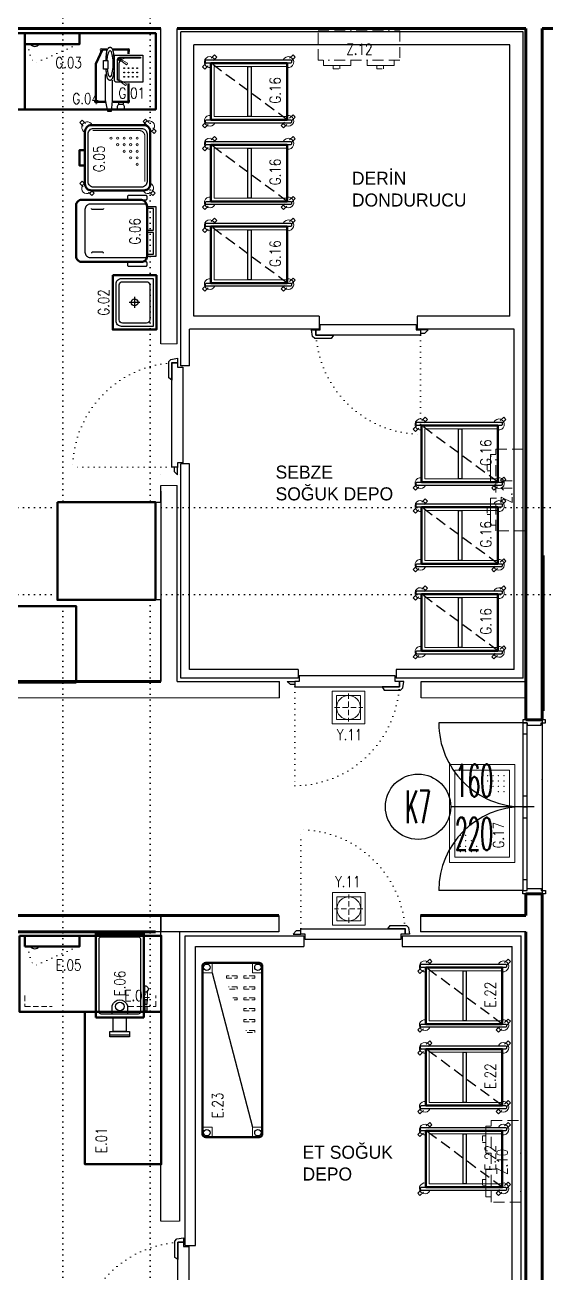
# Model space of a CAD drawing. Extents: x -228812 to 45006, y -308075 to -42938.
# Drawn here: x 30993 to 31471, y -46350 to -45203 of the extents above; entities that cross this region are included whole.
import ezdxf
from ezdxf.enums import TextEntityAlignment as Align

# ---------------------------------------------------------------- set-up
doc = ezdxf.new("R2010")
doc.units = 0
doc.header["$LTSCALE"] = 20
for name, pattern in [('( Hidden )', [0.375, 0.25, -0.125]), ('BORDER', [1.75, 0.5, -0.25, 0.5, -0.25, 0, -0.25]), ('DASHED', [0.75, 0.5, -0.25]), ('DASHED2', [0.375, 0.25, -0.125]), ('DOT', [0.25, 0, -0.25]), ('HIDDEN', [0.375, 0.25, -0.125])]:
    doc.linetypes.add(name, pattern=pattern)
doc.layers.get('0').update_dxf_attribs({"linetype": 'CONTINUOUS', "lineweight": 15})
doc.layers.get('DEFPOINTS').update_dxf_attribs({"linetype": 'CONTINUOUS'})
for name, color, linetype, lineweight in [('-DWG_ANA', 7, 'CONTINUOUS', 50), ('-DWG_DETAY1', 7, 'CONTINUOUS', 25), ('-DWG_DETAY2', 7, 'CONTINUOUS', 15), ('-DWG_DETAY4', 7, 'DOT', 18), ('-dwg_sdepo', 7, 'BORDER', 9), ('DUVAR', 7, 'CONTINUOUS', 60), ('kapi-acilis', 43, 'DOT', 15), ('KOLON', 7, 'CONTINUOUS', 50), ('NO', 7, 'CONTINUOUS', 30), ('PLAN', 253, 'CONTINUOUS', 15), ('s-depo', 140, 'CONTINUOUS', 25), ('yerizg-a', 7, 'CONTINUOUS', 15), ('yerizg-b', 7, 'CONTINUOUS', 9)]:
    doc.layers.add(name, color=color, linetype=linetype, lineweight=lineweight)
for name, color, linetype in [('BL-E', 32, 'CONTINUOUS'), ('BL-G', 102, 'CONTINUOUS'), ('BL-Y', 144, 'CONTINUOUS'), ('BL-Z', 117, 'CONTINUOUS'), ('KAPILAR', 5, 'CONTINUOUS'), ('KIRIS', 9, 'DOT'), ('SDNO', 7, 'CONTINUOUS'), ('YAZI_BLM_1', 7, 'CONTINUOUS'), ('YRNO', 7, 'CONTINUOUS')]:
    doc.layers.add(name, color=color, linetype=linetype)
doc.styles.add('BLM_YAZI', font='stylu.ttf', dxfattribs={"width": 0.8})
doc.styles.add('OLC-50', font='romans.shx', dxfattribs={"width": 0.5, "height": 0.15})
doc.styles.add('ROMANS', font='romans.shx', dxfattribs={"width": 0.8})

# ---------------------------------------------------------------- blocks, each defined once
blk = doc.blocks.new('*U683')
at = {"color": 0}
for p, q in [((-157, 18), (-157, 95)), ((-3, 18), (-3, 95)), ((-147, 18), (-147, 14)), ((-90.1, 18), (-90.1, 14)), ((-70, 18), (-70, 14)), ((-13.1, 18), (-13.1, 14)), ((-80, 7.5), (-80, 7.5))]:
    blk.add_line(p, q, dxfattribs=at)
at = {"color": 0, "linetype": 'DOT', "ltscale": 20}
blk.add_line((-155, 0), (-5, 0), dxfattribs=at)
at = {"color": 16}
blk.add_lwpolyline([(-80, 7.5), (-80, 84)], dxfattribs=at)
at = {"color": 0, "lineweight": -3}
for points in [[(-160, 15), (-160, 18), (-157, 18), (-157, 14), (-155, 14), (-155, 1), (-157, 1), (-157, -3), (-160, -3), (-160, 0)], [(0, 15), (0, 18), (-3, 18), (-3, 14), (-5, 14), (-5, 1), (-3, 1), (-3, -3), (0, -3), (0, 0)]]:
    blk.add_lwpolyline(points, dxfattribs=at)
at = {"color": 0}
for points in [[(-157, 18), (-157, 14), (-80, 14), (-80, 18)], [(-80, 18), (-80, 14), (-3, 14), (-3, 18)]]:
    blk.add_lwpolyline(points, close=True, dxfattribs=at)
at = {"color": 16}
blk.add_circle((-80, 114), 30, dxfattribs=at)
at = {"color": 0}
for centre, start, end in [((-157, 18), 0, 90), ((-3, 18), 90, 180)]:
    blk.add_arc(centre, 77, start, end, dxfattribs=at)
at = {"color": 16, "style": 'OLC-50', "width": 0.45}
blk.add_attdef('POZ', text='', height=30, rotation=270, dxfattribs=at).set_placement((-80, 114), align=Align.MIDDLE_CENTER)
blk.add_attdef('YUK', text='', height=30, rotation=270, dxfattribs=at).set_placement((-90, 80), align=Align.TOP_LEFT)
blk.add_attdef('GEN', text='', height=30, rotation=270, dxfattribs=at).set_placement((-80, 80), align=Align.BOTTOM_LEFT)
at = {"style": 'OLC-50', "width": 0.5, "flags": 1}
for tag, p in [('KABLOK', (-188.3, -83.8)), ('KAMAHKOD', (-83.9, -83.8)), ('KAMAHNO', (-195.2, -120.6)), ('KAMAHAD', (-79.6, -120)), ('DUVKA', (-188.6, -156)), ('KARENK', (-82.6, -154.8)), ('KASAMAL', (-83.9, -189.6)), ('KATIP', (-188.1, -194)), ('KAMAL', (-188.7, -233)), ('KASARENK', (-83.5, -229)), ('MENFEZ', (-190, -268.9)), ('YANGIN', (-84.2, -266.9)), ('ACILYON', (-192.7, -303.5)), ('CEKIT', (-86.3, -303.2)), ('CARPTEK', (-195, -337.4)), ('FOTOSEL', (-86.8, -337.1)), ('PBAR', (-193.2, -371.1)), ('KONTROL', (-87, -371.1))]:
    blk.add_attdef(tag, p, '', height=30, dxfattribs=at)
blk = doc.blocks.new('KOLON90')
at = {"layer": 'KOLON', "color": 4}
blk.add_lwpolyline([(-45, 45), (45, 45), (45, -45), (-45, -45)], close=True, dxfattribs=at)
blk = doc.blocks.new('1CN-COP240')
at = {"layer": '-DWG_ANA', "color": 0, "linetype": 'Continuous'}
blk.add_lwpolyline([(-24, -73), (23, -73, 0.414214), (28, -68), (28, -13, 0.414214), (23, -8), (-23, -8, 0.375011), (-29, -13), (-29, -68, 0.414214)], format="xyb", close=True, dxfattribs=at)
at = {"layer": '-DWG_DETAY1', "color": 0, "linetype": 'Continuous'}
blk.add_lwpolyline([(-23, -8), (-23, 0), (23, 0), (23, -8), (21, -8), (21, -2), (1, -2), (1, -8), (-1, -8), (-1, -2), (-21, -2), (-21, -8)], dxfattribs=at)
for points in [[(-29, -25), (-29, -9, 0.414214), (-30, -8), (-32, -8, 0.414214), (-33, -9), (-33, -25, 0.414214), (-32, -26), (-30, -26, 0.414214)], [(-20, -65), (19, -65, 0.414214), (24, -60), (24, -9, 0.414214), (23, -8), (-23.1, -8, 0.346089), (-25, -9.4), (-25, -60, 0.414214)], [(32, -25), (32, -9, 0.414214), (31, -8), (29, -8, 0.414214), (28, -9), (28, -25, 0.414214), (29, -26), (31, -26, 0.414214)]]:
    blk.add_lwpolyline(points, format="xyb", close=True, dxfattribs=at)
for points in [[(-21, -48), (-21, -48, -0.414214), (-20, -49), (-20, -58, -0.414214), (-21, -59), (-21, -59)], [(20, -48), (20, -48, 0.414214), (19, -49), (19, -58, 0.414214), (20, -59), (20, -59)]]:
    blk.add_lwpolyline(points, format="xyb", dxfattribs=at)
at = {"layer": 'NO', "linetype": 'Continuous', "style": 'ROMANS', "width": 0.8}
blk.add_attdef('NO', text='', height=10, dxfattribs=at).set_placement((0, -19), align=Align.MIDDLE)
blk = doc.blocks.new('ASB100')
at = {"layer": '-DWG_ANA', "color": 0}
blk.add_lwpolyline([(6, 0), (54, 0, -0.414214), (60, -6), (60, -54, -0.414214), (54, -60), (6, -60, -0.414214), (0, -54), (0, -6, -0.414214)], format="xyb", close=True, dxfattribs=at)
at = {"layer": '-DWG_ANA', "color": 0, "linetype": 'Continuous'}
blk.add_lwpolyline([(23, -60), (23, -65), (37, -65), (37, -60)], dxfattribs=at)
at = {"layer": '-DWG_DETAY1', "color": 0}
blk.add_lwpolyline([(8, -3), (52, -3, -0.414214), (57, -8), (57, -52, -0.414214), (52, -57), (8, -57, -0.414214), (3, -52), (3, -8, -0.414214)], format="xyb", close=True, dxfattribs=at)
at = {"layer": '-DWG_DETAY1', "color": 0, "linetype": 'Continuous', "const_width": 1}
blk.add_lwpolyline([(5, -53), (5, -10, -0.414214), (10, -5), (52, -5)], format="xyb", dxfattribs=at)
at = {"layer": '-DWG_DETAY2', "color": 0, "linetype": 'HIDDEN'}
for points in [[(2.4, 2.4), (5.5, 5.5), (7.6, 3.4), (4.5, 0.2)], [(59.4, 1.4), (62.5, 4.5), (64.6, 2.4), (61.5, -0.8)], [(-2.4, -1.4), (-5.5, -4.5), (-3.4, -6.6), (-0.2, -3.5)], [(59.4, -54.6), (62.5, -51.5), (64.6, -53.6), (61.5, -56.8)], [(-1.4, -59.4), (-4.5, -62.5), (-2.4, -64.6), (0.8, -61.5)], [(54.6, -59.4), (51.5, -62.5), (53.6, -64.6), (56.8, -61.5)]]:
    blk.add_lwpolyline(points, dxfattribs=at)
at = {"layer": '-DWG_DETAY2', "color": 0}
for centre in [(12, -12), (18, -12), (24, -12), (30, -12), (36, -12), (12, -18), (18, -18), (24, -18), (30, -18), (12, -24), (12, -30), (18, -24), (18, -30), (24, -24), (12, -36)]:
    blk.add_circle(centre, 1, dxfattribs=at)
for centre, start, end in [((1, -1), 23.5782, 246.4218), ((58, -2), 293.5782, 156.4218), ((2, -58), 113.5782, 336.4218), ((58, -58), 203.5782, 66.4218)]:
    blk.add_arc(centre, 5, start, end, dxfattribs=at)
at = {"layer": 'NO', "linetype": 'Continuous', "style": 'ROMANS', "width": 0.8}
blk.add_attdef('NO', text='', height=10, dxfattribs=at).set_placement((31, -47), align=Align.MIDDLE)
blk = doc.blocks.new('ESS-300VER')
at = {"layer": '-DWG_ANA', "color": 0}
for points in [[(9, -48), (0, -48), (0, -13), (6, 0), (10, 0)], [(16, 0), (30, 0), (30, -4)], [(30, -31), (30, -48), (16, -48)]]:
    blk.add_lwpolyline(points, dxfattribs=at)
at = {"layer": '-DWG_DETAY1', "color": 0}
for points in [[(11, -18), (7, -18), (7, -10), (11, -10), (11, -18)], [(15, -28), (15, -47), (14, -57), (11, -57), (9, -46), (9, -23)], [(21, -50), (21, -48), (25, -48), (25, -50)]]:
    blk.add_lwpolyline(points, dxfattribs=at)
for points in [[(17, -28), (17, -5), (43, -5), (43, -30), (19, -30, -0.414214)], [(41, -8), (27, -8, 0.414214), (21, -14), (21, -28), (20, -28), (20, -9, -0.414214), (22, -7), (41, -7)], [(22, -50), (24, -50, -0.414214), (26, -52), (26, -55), (20, -55), (20, -52, -0.414214)]]:
    blk.add_lwpolyline(points, format="xyb", close=True, dxfattribs=at)
for centre in [(26, -17), (26, -21), (30, -17), (30, -21), (34, -17), (34, -21), (38, -17), (38, -21), (26, -25), (30, -25), (34, -25), (38, -25)]:
    blk.add_circle(centre, 0.308, dxfattribs=at)
blk.add_ellipse((13, -13), major_axis=(0, -12), ratio=0.25, start_param=5.142164, end_param=10.742894, dxfattribs=at)
blk.add_open_spline([(9.1, -18), (9.2, -18.5), (9.2, -18.9), (9.4, -20.7), (9.5, -21.9), (9.8, -23.6), (9.9, -24.2), (10.2, -25.1), (10.3, -25.5), (10.5, -26.1), (10.6, -26.3), (10.8, -26.8), (11, -26.9), (11.3, -27.3), (11.4, -27.4), (11.8, -27.7), (12, -27.8), (12.5, -28), (12.7, -28), (13, -28), (13.3, -28), (13.5, -28), (14, -27.8), (14.1, -27.7), (14.5, -27.5), (14.6, -27.4), (14.8, -27.2), (14.9, -27.1), (15.2, -26.7), (15.3, -26.5), (15.5, -26), (15.6, -25.7), (15.8, -25.2), (15.9, -24.9), (16.1, -24), (16.3, -23.3), (16.5, -21.6), (16.6, -20.7), (16.8, -18.7), (16.9, -17.7), (17, -14.2), (17, -11.6), (16.8, -7.8), (16.7, -6.4), (16.5, -4.1), (16.4, -3.2), (16.1, -1.8), (16, -1.3), (15.7, -0.5), (15.6, -0.2), (15.4, 0.3), (15.3, 0.5), (15, 0.9), (14.9, 1.1), (14.6, 1.4), (14.4, 1.6), (14, 1.8), (13.8, 1.9), (13.3, 2), (13, 2.1), (12.5, 2), (12.3, 1.9), (11.9, 1.7), (11.7, 1.6), (11.4, 1.4), (11.3, 1.3), (11, 0.9), (10.8, 0.7), (10.6, 0.3), (10.5, 0.1), (10.3, -0.4), (10.2, -0.6), (10, -1.4), (9.9, -2), (9.6, -3.3), (9.5, -4), (9.3, -6.3), (9.1, -8), (9.1, -9.8), (9.1, -9.9), (9.1, -10)], degree=3, knots=[5.095734, 5.095734, 5.095734, 5.095734, 5.210079, 5.210079, 5.545414, 5.545414, 5.749238, 5.749238, 5.905712, 5.905712, 6.018518, 6.018518, 6.106196, 6.106196, 6.174116, 6.174116, 6.22879, 6.22879, 6.283185, 6.283185, 6.283185, 6.334115, 6.334115, 6.385044, 6.385044, 6.435974, 6.435974, 6.486903, 6.486903, 6.599967, 6.599967, 6.713031, 6.713031, 6.826094, 6.826094, 7.077907, 7.077907, 7.32972, 7.32972, 7.581533, 7.581533, 8.140644, 8.140644, 8.483877, 8.483877, 8.759659, 8.759659, 8.94931, 8.94931, 9.087999, 9.087999, 9.191609, 9.191609, 9.272323, 9.272323, 9.334791, 9.334791, 9.387187, 9.387187, 9.439582, 9.439582, 9.491978, 9.491978, 9.544373, 9.544373, 9.596769, 9.596769, 9.697566, 9.697566, 9.798363, 9.798363, 9.899159, 9.899159, 10.119007, 10.119007, 10.338855, 10.338855, 10.748392, 10.748392, 10.768972, 10.768972, 10.768972, 10.768972], dxfattribs=at)
at = {"layer": '-DWG_DETAY2', "color": 0}
for points in [[(24, -9.4, 4.477764), (23.3, -10.5)], [(23, -8.8, 1.460241), (22.4, -9.7)], [(22.7, -8.7, 0.419508), (22.1, -9.4), (28.1, -14.1, 0.208017), (29.1, -12.5), (22.7, -8.7)], [(21.7, -27.7, 0.419508), (21.1, -28.4), (27.1, -33.1, 0.208017), (28.1, -31.5), (21.7, -27.7)]]:
    blk.add_lwpolyline(points, format="xyb", dxfattribs=at)
for centre, start, end in [((5.5, -0.5), 19.4649, 250.5351), ((29.5, -0.5), 289.4649, 160.5351), ((0.5, -47.5), 109.4649, 340.5351), ((29.5, -47.5), 199.4649, 70.5351)]:
    blk.add_arc(centre, 1.57, start, end, dxfattribs=at)
at = {"layer": 'NO', "linetype": 'Continuous', "style": 'ROMANS', "width": 0.8}
blk.add_attdef('NO', text='', height=10, dxfattribs=at).set_placement((49, -45), align=Align.MIDDLE)
blk = doc.blocks.new('RBS100')
at = {"layer": '-DWG_ANA', "color": 0}
blk.add_lwpolyline([(0, -10), (0, 0), (0, 0), (50, 0), (50, -10), (0, -10)], close=True, dxfattribs=at)
at = {"layer": '-DWG_DETAY1', "color": 0, "linetype": 'Continuous'}
blk.add_arc((9, -7), 5, 216.8699, 323.1301, dxfattribs=at)
at = {"layer": '-DWG_DETAY4', "color": 0}
blk.add_lwpolyline([(47.9, -10.3), (8.4, -27.9, -0.123216), (3, -10, -0.167461)], format="xyb", dxfattribs=at)
at = {"layer": 'NO', "color": 0, "invisible_edges": 14}
blk.add_3dface([(14, -10, 1), (34, -10, 1), (34, -40, 1), (14, -40, 1)], dxfattribs=at)
at = {"layer": 'NO', "linetype": 'Continuous', "style": 'ROMANS', "width": 0.8}
blk.add_attdef('NO', text='', height=10, dxfattribs=at).set_placement((40, -27), align=Align.MIDDLE)
blk = doc.blocks.new('EEN102D')
at = {"layer": '-DWG_ANA', "color": 0}
blk.add_lwpolyline([(0, -40), (0, 0), (50, 0), (50, -40)], close=True, dxfattribs=at)
at = {"layer": '-DWG_DETAY1', "color": 0}
for points in [[(3, -32), (3, -3), (47, -3), (47, -32, -0.414214), (42, -37), (8, -37, -0.414214)], [(9, -6), (41, -6, -0.414214), (44, -9), (44, -31, -0.414214), (41, -34), (9, -34, -0.414214), (6, -31), (6, -9, -0.414214)]]:
    blk.add_lwpolyline(points, format="xyb", close=True, dxfattribs=at)
for points in [[(20, -20), (30, -20)], [(25, -15), (25, -25)]]:
    blk.add_lwpolyline(points, dxfattribs=at)
blk.add_circle((25, -20), 3.16, dxfattribs=at)
at = {"layer": 'NO', "linetype": 'Continuous', "style": 'ROMANS', "width": 0.8}
blk.add_attdef('NO', text='', height=10, dxfattribs=at).set_placement((25, -48.4), align=Align.MIDDLE)
blk = doc.blocks.new('T_PC')
at = {"layer": '-DWG_DETAY2', "color": 0}
for points in [[(24.4, 9.4), (52.7, 37.7)], [(24.4, 16.5), (45.6, 37.7)], [(27.9, 27.1), (45.6, 44.7)], [(35, 41.2), (52.7, 23.5)], [(24.4, 23.5), (35, 12.9)], [(27.9, 34.1), (45.6, 16.5)], [(31.5, 9.4), (52.7, 30.6)], [(31.5, 23.5), (42.1, 12.9)], [(35, 34.1), (52.7, 16.5)]]:
    blk.add_lwpolyline(points, dxfattribs=at)
blk = doc.blocks.new('TPN160-S')
at = {"layer": '-DWG_ANA', "color": 0}
blk.add_lwpolyline([(0, 0), (160, 0), (160, -70), (0, -70)], close=True, dxfattribs=at)
at = {"layer": 'PLAN', "color": 0, "linetype": 'Continuous'}
blk.add_blockref('T_PC', (0, -70), dxfattribs=at)
at = {"layer": 'NO', "linetype": 'Continuous', "style": 'ROMANS', "width": 0.8}
blk.add_attdef('NO', text='', height=10, dxfattribs=at).set_placement((138, -55), align=Align.MIDDLE)
blk = doc.blocks.new('TCN120-S')
at = {"layer": '-DWG_ANA', "color": 0}
blk.add_lwpolyline([(0, 0), (120, 0), (120, -70), (0, -70)], close=True, dxfattribs=at)
at = {"layer": 'NO', "linetype": 'Continuous', "style": 'ROMANS', "width": 0.8}
blk.add_attdef('NO', text='', height=10, dxfattribs=at).set_placement((98, -55), align=Align.MIDDLE)
blk = doc.blocks.new('T_140')
at = {"layer": '-DWG_ANA', "color": 0}
blk.add_lwpolyline([(0, 0), (140, 0), (140, -70), (0, -70)], close=True, dxfattribs=at)
blk = doc.blocks.new('TCN140')
at = {"layer": 'PLAN', "color": 0, "linetype": 'Continuous'}
blk.add_blockref('T_140', (0, 0), dxfattribs=at)
at = {"layer": 'NO', "linetype": 'Continuous', "style": 'ROMANS', "width": 0.8}
blk.add_attdef('NO', text='', height=10, dxfattribs=at).set_placement((118, -55), align=Align.MIDDLE)
blk = doc.blocks.new('ATG100')
at = {"layer": '-DWG_ANA', "color": 0, "linetype": 'Continuous'}
blk.add_lwpolyline([(0, 0), (52, 0), (52, -70), (0, -70)], close=True, dxfattribs=at)
at = {"layer": '-DWG_DETAY1', "color": 0, "linetype": 'DASHED'}
blk.add_line((0, -70), (52, 0), dxfattribs=at)
at = {"layer": '-DWG_DETAY1', "color": 0}
for points in [[(-3, -73), (-3, 4, -0.414214), (-2, 5), (-1, 5, -0.414214), (0, 4), (0, -73, -0.414214), (-1, -74), (-2, -74, -0.414214)], [(52, -73), (52, 4, -0.414214), (53, 5), (54, 5, -0.414214), (55, 4), (55, -73, -0.414214), (54, -74), (53, -74, -0.414214)]]:
    blk.add_lwpolyline(points, format="xyb", close=True, dxfattribs=at)
blk.add_lwpolyline([(3, -34), (49, -34), (49, -37), (3, -37)], close=True, dxfattribs=at)
at = {"layer": '-DWG_DETAY2', "color": 0, "linetype": 'HIDDEN'}
for points in [[(-4.4, 2.4), (-7.5, 5.5), (-5.4, 7.6), (-2.2, 4.5)], [(49.6, 2.4), (46.5, 5.5), (48.6, 7.6), (51.8, 4.5)], [(54.4, -2.4), (57.5, -5.5), (59.6, -3.4), (56.5, -0.2)], [(-4.4, -69.6), (-7.5, -66.5), (-5.4, -64.4), (-2.2, -67.5)], [(-0.6, -74.4), (2.5, -77.5), (4.6, -75.4), (1.5, -72.2)], [(54.4, -74.4), (57.5, -77.5), (59.6, -75.4), (56.5, -72.2)]]:
    blk.add_lwpolyline(points, dxfattribs=at)
at = {"layer": '-DWG_DETAY2', "color": 0}
blk.add_lwpolyline([(49, -70), (49, -3), (3, -3), (3, -70)], dxfattribs=at)
for centre, start, end in [((-1, 1), 348.463, 246.4218), ((53, 1), 293.5782, 191.537), ((-1, -71), 113.5782, 11.537), ((53, -71), 168.463, 66.4218)]:
    blk.add_arc(centre, 5, start, end, dxfattribs=at)
at = {"layer": 'NO', "linetype": 'Continuous', "style": 'ROMANS', "width": 0.8}
blk.add_attdef('NO', text='', height=10, dxfattribs=at).set_placement((27, -59), align=Align.MIDDLE)
blk = doc.blocks.new('jd-td')
at = {"layer": 'YAZI_BLM_1', "style": 'BLM_YAZI'}
for s, p in [('DERİN', (0, 20)), ('DONDURUCU', (0, 0))]:
    blk.add_text(s, height=12, dxfattribs=at).set_placement(p)
blk = doc.blocks.new('Y-SIFON')
at = {"layer": 'yerizg-a', "color": 0, "linetype": 'Continuous'}
blk.add_circle((0, 0), 11, dxfattribs=at)
at = {"layer": 'yerizg-b', "color": 0, "linetype": 'DASHED2'}
for points in [[(0, 13), (0, -13)], [(-13, 0), (13, 0)]]:
    blk.add_lwpolyline(points, dxfattribs=at)
blk = doc.blocks.new('1BS-YK33A')
at = {"layer": 'yerizg-a', "color": 0}
blk.add_lwpolyline([(0, 0), (30, 0), (30, -30), (0, -30)], close=True, dxfattribs=at)
at = {"layer": 'yerizg-b', "color": 0}
blk.add_lwpolyline([(4, -4), (26, -4), (26, -26), (4, -26)], close=True, dxfattribs=at)
at = {"layer": 'PLAN', "color": 0, "linetype": 'Continuous'}
blk.add_blockref('Y-SIFON', (15, -15), dxfattribs=at)
at = {"layer": 'YRNO', "linetype": 'Continuous', "style": 'ROMANS', "width": 0.8}
blk.add_attdef('YRNO', text='', height=10, dxfattribs=at).set_placement((16, -40), align=Align.MIDDLE)
blk = doc.blocks.new('jd-tsg')
at = {"layer": 'YAZI_BLM_1', "style": 'BLM_YAZI'}
for s, p in [('SEBZE', (0, 20)), ('SOĞUK DEPO', (0, 0))]:
    blk.add_text(s, height=12, dxfattribs=at).set_placement(p)
blk = doc.blocks.new('1YM-inox2008STR')
at = {"layer": '-DWG_ANA', "color": 0}
for p, q in [((0, 0), (0, -44)), ((77, 0), (0, 0)), ((77, -44), (77, 0)), ((0, -44), (77, -44))]:
    blk.add_line(p, q, dxfattribs=at)
at = {"layer": '-DWG_DETAY1', "color": 0}
blk.add_lwpolyline([(74, -5), (74, -39, -0.414214), (72, -41), (5, -41, -0.414214), (3, -39), (3, -5, -0.414214), (5, -3), (72, -3, -0.414214)], format="xyb", close=True, dxfattribs=at)
for points in [[(-13, -13), (-13, -31), (-18, -31), (-18, -13), (-13, -13)], [(-16, -13), (-16, -31)], [(0, -28), (-13, -28), (-13, -16), (0, -16)], [(10, -45), (6, -45), (6, -47), (10, -47), (10, -45)], [(16, -45), (12, -45), (12, -47), (16, -47), (16, -45)]]:
    blk.add_lwpolyline(points, dxfattribs=at)
for points in [[(3, -15), (11, -15, -0.714286), (11, -29), (3, -29)], [(26, -45), (29, -45, -1.004224), (23, -45), (26, -45)]]:
    blk.add_lwpolyline(points, format="xyb", dxfattribs=at)
blk.add_circle((10, -22), 4, dxfattribs=at)
at = {"layer": 'NO', "linetype": 'Continuous', "style": 'ROMANS', "width": 0.8}
blk.add_attdef('NO', text='', height=10, dxfattribs=at).set_placement((31, -22), align=Align.MIDDLE)
blk = doc.blocks.new('TCN140-S')
at = {"layer": 'PLAN', "color": 0, "linetype": 'Continuous'}
blk.add_blockref('T_140', (0, 0), dxfattribs=at)
at = {"layer": 'NO', "linetype": 'Continuous', "style": 'ROMANS', "width": 0.8}
blk.add_attdef('NO', text='', height=10, dxfattribs=at).set_placement((118, -55), align=Align.MIDDLE)
blk = doc.blocks.new('TCA130-S')
at = {"layer": '-DWG_ANA', "color": 0}
blk.add_lwpolyline([(0, 0), (130, 0), (130, -70), (0, -70)], close=True, dxfattribs=at)
at = {"layer": '-DWG_DETAY2', "color": 0, "linetype": 'HIDDEN'}
for points in [[(5, -55), (5, -65), (30, -65)], [(100, -65), (125, -65), (125, -55)]]:
    blk.add_lwpolyline(points, dxfattribs=at)
at = {"layer": 'NO', "linetype": 'Continuous', "style": 'ROMANS', "width": 0.8}
blk.add_attdef('NO', text='', height=10, dxfattribs=at).set_placement((108, -55), align=Align.MIDDLE)
blk = doc.blocks.new('1YB-E90')
at = {"layer": 'yerizg-a', "color": 0}
blk.add_lwpolyline([(0, 0), (90, 0), (90, -60), (0, -60)], close=True, dxfattribs=at)
at = {"layer": 'yerizg-b', "color": 0}
blk.add_lwpolyline([(5, -5), (85, -5), (85, -55), (5, -55)], close=True, dxfattribs=at)
at = {"layer": 'yerizg-b', "color": 0, "linetype": 'Continuous'}
for p in [(10, -10), (15, -10), (20, -10), (25, -10), (10, -15), (10, -20), (15, -15), (15, -20), (20, -15), (20, -20), (25, -15), (10, -25), (15, -25), (65, -45), (70, -40), (70, -45), (75, -35), (75, -40), (75, -45), (80, -35), (80, -40), (80, -45), (65, -50), (70, -50), (75, -50), (80, -50)]:
    blk.add_point(p, dxfattribs=at)
at = {"layer": 'NO', "linetype": 'Continuous', "style": 'ROMANS', "width": 0.8}
blk.add_attdef('NO', text='', height=10, dxfattribs=at).set_placement((25.2, -45), align=Align.MIDDLE)
blk = doc.blocks.new('IDP166')
at = {"layer": '-DWG_ANA', "color": 0}
blk.add_lwpolyline([(3, 0), (157, 0, -0.414214), (160, -3), (160, -52, -0.414214), (157, -55), (3, -55, -0.414214), (0, -52), (0, -3, -0.414214)], format="xyb", close=True, dxfattribs=at)
at = {"layer": '-DWG_DETAY1', "color": 0}
blk.add_lwpolyline([(9, -46), (151, -9)], dxfattribs=at)
for centre in [(4, -4), (156, -4), (4, -51), (156, -51)]:
    blk.add_circle(centre, 3, dxfattribs=at)
at = {"layer": '-DWG_DETAY2', "color": 0, "linetype": 'Continuous'}
for points in [[(0, -9), (9, -9), (9, 0)], [(151, 0), (151, -9), (160, -9)], [(0, -46), (9, -46), (9, -55)], [(160, -46), (151, -46), (151, -55)]]:
    blk.add_lwpolyline(points, dxfattribs=at)
at = {"layer": '-DWG_DETAY2', "color": 0, "linetype": 'HIDDEN'}
for points in [[(12, -7), (12, -17), (14, -17), (14, -7)], [(22, -7), (22, -17), (24, -17), (24, -7)], [(32, -7), (32, -17), (34, -17), (34, -7)], [(42, -7), (42, -17), (44, -17), (44, -7)], [(52, -7), (52, -17), (54, -17), (54, -7)], [(12, -23), (12, -33), (14, -33), (14, -23)]]:
    blk.add_lwpolyline(points, close=True, dxfattribs=at)
for points in [[(64, -14), (64, -7), (62, -7), (62, -15)], [(24, -30), (24, -23), (22, -23), (22, -31)], [(34, -26), (34, -23), (32, -23), (32, -27)]]:
    blk.add_lwpolyline(points, dxfattribs=at)
at = {"layer": 'NO', "linetype": 'Continuous', "style": 'ROMANS', "width": 0.8}
blk.add_attdef('NO', text='', height=10, dxfattribs=at).set_placement((131, -41), align=Align.MIDDLE)
blk = doc.blocks.new('jd-tse')
at = {"layer": 'YAZI_BLM_1', "style": 'BLM_YAZI'}
for s, p in [('ET SOĞUK', (0, 20)), ('DEPO', (0, 0))]:
    blk.add_text(s, height=12, dxfattribs=at).set_placement(p)
blk = doc.blocks.new('J-KS09l')
at = {"layer": 'kapi-acilis', "linetype": 'DOT'}
blk.add_lwpolyline([(-3, 11), (-3, 107)], dxfattribs=at)
blk.add_arc((-4.2, 9.8), 97.2, 0.6814, 89.3186, dxfattribs=at)
at = {"layer": 's-depo', "linetype": 'Continuous'}
for points in [[(-3, 14), (-7, 14), (-10, 11), (-3, 11)], [(1, 11), (-3, 11), (-3, 16), (93, 16), (93, 11), (89, 11), (89, 6), (1, 6), (1, 11)], [(77, 16), (79, 19), (94, 19), (96, 17), (97, 11), (93, 11), (93, 16)]]:
    blk.add_lwpolyline(points, close=True, dxfattribs=at)
blk = doc.blocks.new('J-KS09r')
at = {"layer": 'kapi-acilis', "linetype": 'DOT'}
blk.add_lwpolyline([(3, 11), (3, 107)], dxfattribs=at)
blk.add_arc((4.2, 9.8), 97.2, 90.6814, 179.3186, dxfattribs=at)
at = {"layer": 's-depo', "linetype": 'Continuous'}
for points in [[(-77, 16), (-79, 19), (-94, 19), (-96, 17), (-97, 11), (-93, 11), (-93, 16)], [(-1, 11), (3, 11), (3, 16), (-93, 16), (-93, 11), (-89, 11), (-89, 6), (-1, 6), (-1, 11)], [(3, 14), (7, 14), (10, 11), (3, 11)]]:
    blk.add_lwpolyline(points, close=True, dxfattribs=at)
blk = doc.blocks.new('1br-pc1dh')
at = {"layer": '-dwg_sdepo', "color": 0, "lineweight": 0}
blk.add_lwpolyline([(75, -27), (0, -27), (0, 0), (75, 0)], close=True, dxfattribs=at)
for points in [[(5, -27), (5, -32), (30, -32), (30, -27)], [(22.9, -32), (12.9, -32)], [(45, -27), (45, -32), (70, -32), (70, -27)]]:
    blk.add_lwpolyline(points, dxfattribs=at)
at = {"layer": '-dwg_sdepo', "color": 0, "linetype": 'DASHED2'}
for points in [[(14, -32), (14, -35), (20, -35), (20, -32)], [(54, -32), (54, -35), (60, -35), (60, -32)]]:
    blk.add_lwpolyline(points, close=True, dxfattribs=at)
at = {"layer": 'SDNO', "linetype": 'Continuous', "style": 'ROMANS', "width": 0.8}
blk.add_attdef('SDNO', text='', height=10, dxfattribs=at).set_placement((38, -17), align=Align.MIDDLE)
blk = doc.blocks.new('1br-pc1nh')
at = {"layer": '-dwg_sdepo', "color": 0, "lineweight": 0}
blk.add_lwpolyline([(75, -27), (0, -27), (0, 0), (75, 0)], close=True, dxfattribs=at)
for points in [[(5, -27), (5, -32), (30, -32), (30, -27)], [(22.9, -32), (12.9, -32)], [(45, -27), (45, -32), (70, -32), (70, -27)]]:
    blk.add_lwpolyline(points, dxfattribs=at)
at = {"layer": '-dwg_sdepo', "color": 0, "linetype": 'DASHED2'}
for points in [[(14, -32), (14, -35), (20, -35), (20, -32)], [(54, -32), (54, -35), (60, -35), (60, -32)]]:
    blk.add_lwpolyline(points, close=True, dxfattribs=at)
at = {"layer": 'SDNO', "linetype": 'Continuous', "style": 'ROMANS', "width": 0.8}
blk.add_attdef('SDNO', text='', height=10, dxfattribs=at).set_placement((38, -17), align=Align.MIDDLE)

msp = doc.modelspace()

# ---------------------------------------------------------------- linework, layer by layer
at = {"linetype": 'Continuous'}
for p, q in [((31117.874, -45496.175), (31132.874, -45496.175)), ((31117.874, -45626.175), (31132.874, -45626.175)), ((30497.874, -45821.5), (31226.778, -45821.5)), ((31356.778, -45821.5), (31452.874, -45821.5)), ((31117.874, -46302.296), (31134.874, -46302.296))]:
    msp.add_line(p, q, dxfattribs=at)
at = {"layer": 'DEFPOINTS', "linetype": 'Continuous'}
for p, q in [((31117.874, -45206.5), (30512.874, -45206.5)), ((31117.874, -45496.175), (31117.874, -45206.5)), ((31132.874, -45496.175), (31132.874, -45206.5)), ((31687.874, -45206.5), (31467.874, -45206.5)), ((31467.874, -45206.5), (31467.874, -46941.403)), ((31117.874, -45641.5), (31117.874, -45626.175)), ((31132.874, -45806.5), (31132.874, -45626.175)), ((31022.874, -45731.5), (31022.874, -45641.5)), ((31022.874, -45641.5), (31117.874, -45641.5)), ((31117.874, -45731.5), (31022.874, -45731.5)), ((31117.874, -45806.5), (31117.874, -45731.5)), ((30512.874, -45806.5), (31117.875, -45806.5)), ((31132.874, -45806.5), (31226.778, -45806.5)), ((31226.778, -45821.5), (31226.778, -45806.5)), ((31356.778, -45821.5), (31356.778, -45806.5)), ((31356.778, -45806.5), (31452.874, -45806.5)), ((31117.874, -46302.296), (31117.874, -46021.5)), ((31226.094, -46021.5, 0), (31226.094, -46036.5, 0)), ((31356.094, -46021.5, 0), (31356.094, -46036.5, 0)), ((31226.094, -46036.5), (30512.875, -46036.5)), ((31134.874, -46036.5, 0), (31134.874, -46302.296, 0)), ((31452.874, -46036.5), (31356.094, -46036.5))]:
    msp.add_line(p, q, dxfattribs=at)
at = {"layer": 'DEFPOINTS', "linetype": '( Hidden )'}
for p, q in [((31132.874, -45806.5), (31132.874, -45716.5)), ((31117.874, -46021.5), (31112.875, -46021.5))]:
    msp.add_line(p, q, dxfattribs=at)
at = {"layer": 'DUVAR', "color": 2}
for p, q in [((30512.874, -45206.5), (31117.874, -45206.5)), ((31132.874, -45206.5), (31452.874, -45206.5)), ((31452.874, -45841.5, 0), (31452.874, -45206.5)), ((31467.874, -45206.5), (31702.874, -45206.5)), ((31467.874, -45841.5), (31467.874, -45206.5)), ((31467.874, -45841.5, 0), (31452.874, -45841.5, 0)), ((31467.874, -46001.5, 0), (31452.874, -46001.5, 0)), ((31452.874, -46021.5, 0), (31452.874, -46001.5, 0)), ((31467.874, -46941.403, 0), (31467.874, -46001.5)), ((31452.874, -46941.403, 0), (31452.874, -46036.5, 0))]:
    msp.add_line(p, q, dxfattribs=at)
at = {"layer": 'DUVAR', "color": 2, "ltscale": 0.5}
for p, q in [((30512.875, -45806.5, 0), (31117.875, -45806.5, 0)), ((30497.874, -46021.5, 0), (31226.094, -46021.5, 0)), ((31356.094, -46021.5, 0), (31452.874, -46021.5, 0)), ((30512.875, -46036.5, 0), (31112.875, -46036.5, 0))]:
    msp.add_line(p, q, dxfattribs=at)
at = {"layer": 'KAPILAR', "color": 5}
msp.add_line((31117.875, -46021.5, 0), (31117.875, -46036.5, 0), dxfattribs=at)
for points in [[(31117.874, -45615.845), (31117.875, -45615.845)], [(31134.874, -45615.845), (31134.875, -45615.845)]]:
    msp.add_lwpolyline(points, dxfattribs=at)
at = {"layer": 'KAPILAR', "color": 5, "elevation": 0}
msp.add_lwpolyline([(31117.875, -45631.5), (31117.875, -45806.5)], dxfattribs=at)
at = {"layer": 'KIRIS', "color": 251}
for p, q in [((31027.874, -44941.5), (31027.874, -45641.5)), ((31107.874, -44941.5), (31107.874, -45641.5)), ((30287.874, -45646.5), (31022.874, -45646.5)), ((31112.874, -45646.5), (31667.874, -45646.5)), ((30287.874, -45726.5), (31022.874, -45726.5)), ((31027.874, -45731.5), (31027.874, -46431.5)), ((31107.874, -45731.5), (31107.874, -46431.5)), ((31112.874, -45726.5), (31667.874, -45726.5))]:
    msp.add_line(p, q, dxfattribs=at)
at = {"layer": 's-depo'}
for p, q in [((31450.188, -45209.335), (31135.999, -45209.335)), ((31135.999, -45516.46), (31135.999, -45209.335)), ((31450.188, -45803.311), (31450.188, -45209.335)), ((31438.188, -45221.335), (31147.999, -45221.335)), ((31147.999, -45470.587), (31147.999, -45221.335)), ((31438.188, -45470.587), (31438.188, -45221.335)), ((31263.113, -45470.587), (31147.999, -45470.587)), ((31438.188, -45470.587), (31353.113, -45470.587)), ((31263.113, -45482.587), (31143.999, -45482.587)), ((31143.999, -45516.46), (31143.999, -45482.587)), ((31442.188, -45482.587), (31353.113, -45482.587)), ((31442.188, -45795.311), (31442.188, -45482.587)), ((31143.999, -45516.46), (31135.999, -45516.46)), ((31135.999, -45803.311), (31135.999, -45606.46)), ((31143.999, -45606.46), (31135.999, -45606.46)), ((31143.999, -45795.311), (31143.999, -45606.46)), ((31469.481, -45833.417), (31469.481, -45690.642)), ((31243.849, -45795.311), (31143.999, -45795.311)), ((31442.188, -45795.311), (31333.849, -45795.311)), ((31243.849, -45803.311), (31135.999, -45803.311)), ((31450.188, -45803.311), (31333.849, -45803.311)), ((31140.212, -46040.025, -641.721), (31249.115, -46040.025, -641.721)), ((31140.212, -46324.607, 0), (31140.212, -46040.025, 0)), ((31339.115, -46040.025, -641.721), (31448.34, -46040.025, -641.721)), ((31448.34, -46960.345), (31448.34, -46040.025)), ((31149.581, -46050.025, -641.721), (31249.115, -46050.025, -641.721)), ((31149.581, -46324.607), (31149.581, -46050.025)), ((31339.115, -46050.025, -641.721), (31440.34, -46050.025, -641.721)), ((31440.34, -46449.078), (31440.34, -46050.025)), ((31140.212, -46324.607), (31149.581, -46324.607))]:
    msp.add_line(p, q, dxfattribs=at)
at = {"layer": 's-depo', "linetype": 'Continuous'}
for p, q in [((31263.113, -45470.587), (31263.113, -45482.587)), ((31353.113, -45470.587), (31353.113, -45482.587)), ((31243.849, -45795.311), (31243.849, -45803.311)), ((31333.849, -45795.311), (31333.849, -45803.311)), ((31249.115, -46040.025), (31249.115, -46050.025)), ((31339.115, -46040.025), (31339.115, -46050.025))]:
    msp.add_line(p, q, dxfattribs=at)

# ---------------------------------------------------------------- block references
at = {"linetype": 'Continuous'}
for name, p in [('jd-td', (31293.113, -45370)), ('jd-tsg', (31223.113, -45640)), ('J-KS09l', (31249.115, -46049.58)), ('jd-tse', (31247.822, -46264.964))]:
    msp.add_blockref(name, p, dxfattribs=at)
for name, p, rotation in [('J-KS09l', (31353.113, -45472.276), 180), ('J-KS09l', (31143.999, -45606.46), 90), ('J-KS09r', (31243.782, -45795.311), 180), ('J-KS09l', (31149.517, -46414.607), 90)]:
    msp.add_blockref(name, p, dxfattribs=dict(at, rotation=rotation))
at = {"layer": 'BL-E', "linetype": 'Continuous'}
for name, p, values in [('TCA130-S', (30988.113, -46040), {'NO': 'E.04'}), ('RBS100', (30993.113, -46040), {'NO': 'E.05'})]:
    msp.add_blockref(name, p, dxfattribs=at).add_auto_attribs(values)
at = {"layer": 'BL-E', "linetype": 'Continuous', "rotation": 90}
for name, p, values in [('1YM-inox2008STR', (31058.113, -46115), {'NO': 'E.06'}), ('ATG100', (31361.107, -46121.14), {'NO': 'E.22'}), ('ATG100', (31361.107, -46196.14), {'NO': 'E.22'}), ('ATG100', (31361.107, -46271.14), {'NO': 'E.22'})]:
    msp.add_blockref(name, p, dxfattribs=at).add_auto_attribs(values)
at = {"layer": 'BL-E', "linetype": 'Continuous'}
ref = msp.add_blockref('IDP166', (31210.932, -46065), dxfattribs=dict(at, rotation=270))
ref.add_attrib('NO', 'E.23', dxfattribs={"layer": 'NO', "linetype": 'Continuous', "height": 10, "rotation": 90, "style": 'ROMANS', "width": 0.8}).set_placement((31169.932, -46196), align=Align.MIDDLE)
ref = msp.add_blockref('TCN140-S', (31118.113, -46110), dxfattribs=dict(at, rotation=270))
ref.add_attrib('NO', 'E.01', dxfattribs={"layer": 'NO', "linetype": 'Continuous', "height": 10, "rotation": 90, "style": 'ROMANS', "width": 0.8}).set_placement((31063.113, -46228), align=Align.MIDDLE)
at = {"layer": 'BL-G', "linetype": 'Continuous'}
for name, p, values in [('TPN160-S', (30833.113, -45210.821), {'NO': 'G.07'}), ('RBS100', (30993.113, -45210.821), {'NO': 'G.03'}), ('TCN120-S', (30993.113, -45210.821), {'NO': 'G.01'})]:
    msp.add_blockref(name, p, dxfattribs=at).add_auto_attribs(values)
ref = msp.add_blockref('ESS-300VER', (31058.113, -45225.821), dxfattribs=at)
ref.add_attrib('NO', 'G.04', dxfattribs={"layer": 'NO', "linetype": 'Continuous', "height": 10, "style": 'ROMANS', "width": 0.8}).set_placement((31048.787, -45270.821), align=Align.MIDDLE)
at = {"layer": 'BL-G', "linetype": 'Continuous', "rotation": 90}
for name, p, values in [('ATG100', (31163.719, -45290.267), {'NO': 'G.16'}), ('ATG100', (31163.719, -45365.267), {'NO': 'G.16'}), ('ATG100', (31163.719, -45440.267), {'NO': 'G.16'}), ('ATG100', (31357.038, -45623.203), {'NO': 'G.16'}), ('ATG100', (31357.038, -45698.203), {'NO': 'G.16'}), ('ATG100', (31357.038, -45778.203), {'NO': 'G.16'}), ('1YB-E90', (31382.631, -45972.795), {'NO': 'G.17'})]:
    msp.add_blockref(name, p, dxfattribs=at).add_auto_attribs(values)
at = {"layer": 'BL-G', "linetype": 'Continuous'}
ref = msp.add_blockref('ASB100', (31108.113, -45295.213), dxfattribs=dict(at, rotation=270))
ref.add_attrib('NO', 'G.05', dxfattribs={"layer": 'NO', "linetype": 'Continuous', "height": 10, "rotation": 90, "style": 'ROMANS', "width": 0.8}).set_placement((31061.113, -45326.213), align=Align.MIDDLE)
ref = msp.add_blockref('1CN-COP240', (31113.113, -45392.813), dxfattribs=dict(at, rotation=270))
ref.add_attrib('NO', 'G.06', dxfattribs={"layer": 'NO', "linetype": 'Continuous', "height": 10, "rotation": 90, "style": 'ROMANS', "width": 0.8}).set_placement((31094.113, -45392.813), align=Align.MIDDLE)
ref = msp.add_blockref('EEN102D', (31113.66, -45433.083), dxfattribs=dict(at, rotation=270))
ref.add_attrib('NO', 'G.02', dxfattribs={"layer": 'NO', "linetype": 'Continuous', "height": 10, "rotation": 90, "style": 'ROMANS', "width": 0.8}).set_placement((31065.264, -45458.125), align=Align.MIDDLE)
ref = msp.add_blockref('TCN140', (31040.184, -45807.313), dxfattribs=dict(at, rotation=180))
ref.add_attrib('NO', 'G.13', dxfattribs={"layer": 'NO', "linetype": 'Continuous', "height": 10, "style": 'ROMANS', "width": 0.8}).set_placement((30922.184, -45752.313), align=Align.MIDDLE)
at = {"layer": 'BL-Y', "linetype": 'Continuous'}
msp.add_blockref('1BS-YK33A', (31275.076, -45815.325), dxfattribs=at).add_auto_attribs({'YRNO': 'Y.11'})
ref = msp.add_blockref('1BS-YK33A', (31305.291, -46030.281), dxfattribs=dict(at, rotation=180))
ref.add_attrib('YRNO', 'Y.11', dxfattribs={"layer": 'YRNO', "linetype": 'Continuous', "height": 10, "style": 'ROMANS', "width": 0.8}).set_placement((31289.291, -45990.281), align=Align.MIDDLE)
at = {"layer": 'BL-Z', "linetype": 'Continuous'}
msp.add_blockref('1br-pc1dh', (31262.046, -45208.476), dxfattribs=at).add_auto_attribs({'SDNO': 'Z.12'})
ref = msp.add_blockref('1br-pc1nh', (31452.253, -45592.876), dxfattribs=dict(at, rotation=270))
ref.add_attrib('SDNO', 'Z.11', dxfattribs={"layer": 'SDNO', "linetype": 'Continuous', "height": 10, "rotation": 90, "style": 'ROMANS', "width": 0.8}).set_placement((31435.253, -45630.876), align=Align.MIDDLE)
ref = msp.add_blockref('1br-pc1nh', (31448.069, -46209.863), dxfattribs=dict(at, rotation=270))
ref.add_attrib('SDNO', 'Z.10', dxfattribs={"layer": 'SDNO', "linetype": 'Continuous', "height": 10, "rotation": 90, "style": 'ROMANS', "width": 0.8}).set_placement((31431.069, -46247.863), align=Align.MIDDLE)
at = {"layer": 'KAPILAR', "color": 5, "rotation": 89.99999999999999}
msp.add_blockref('*U683', (31467.874, -45841.5), dxfattribs=at).add_auto_attribs({'POZ': 'K7', 'GEN': '160', 'YUK': '220'})
at = {"layer": 'KOLON', "color": 1}
msp.add_blockref('KOLON90', (31067.874, -45686.5), dxfattribs=at)

doc.saveas('drawing.dxf')
